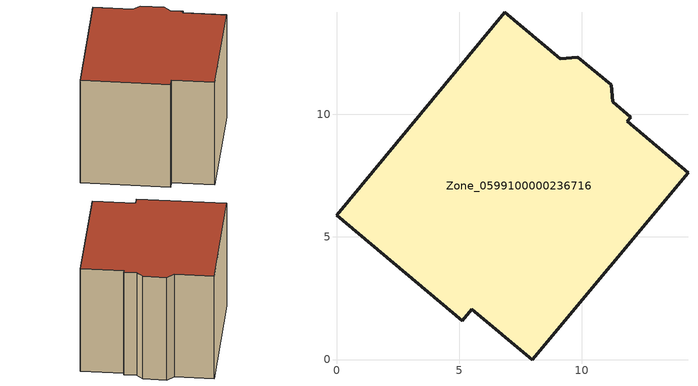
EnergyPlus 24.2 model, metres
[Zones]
Zone_0599100000236716
 floor ground (C_G): 5.14,1.59 0,5.89 6.86,14.16 9.13,12.28 9.84,12.33 11.2,11.2 11.26,10.51 12,9.89 11.87,9.72 14.34,7.61 7.98,0 5.53,2.05 z0
 wall outside (C_F): 11.87,9.72 12,9.89 11.26,10.51 11.2,11.2 9.84,12.33 9.13,12.28 6.86,14.16 0,5.89 5.14,1.59 5.53,2.05 7.98,0 14.34,7.61 11.87,9.72 z0:8.74
 roof outside (C_R): 7.98,0 14.34,7.61 11.87,9.72 12,9.89 11.26,10.51 11.2,11.2 9.84,12.33 9.13,12.28 6.86,14.16 0,5.89 5.14,1.59 5.53,2.05 z8.74
[BUILDING]
Pand.0599100000236716: North Axis=0; Terrain=City; Loads Convergence Tolerance Value=0.04; Temperature Convergence Tolerance Value=0.4; Solar Distribution=FullExterior; Maximum Number of Warmup Days=25; Minimum Number of Warmup Days=1
[Site:Location]
Rotterdam.The.Hague.AP_ZH_NLD Design_Conditions: Latitude=51.96; Longitude=4.45; Time Zone=1; Elevation=-4.5
[SITE:GROUNDTEMPERATURE:BUILDINGSURFACE]
18, 18, 18, 18, 18, 18, 18, 18, 18, 18, 18, 18
[MATERIAL] Thermal Absorptance=0.9; Solar Absorptance=0.7; Visible Absorptance=0.7
Name | Roughness | Thickness | Conductivity | Density | Specific Heat
G.TC.1946 | MediumSmooth | 0.15 | 1 | 540 | 1210
F.TC.1946 | Rough | 0.3 | 0.857143 | 1920 | 840
R.TC.1946 | MediumRough | 0.2 | 0.909091 | 1500 | 1000
[CONSTRUCTION]
C_G: G.TC.1946
C_F: F.TC.1946
C_R: R.TC.1946
[ZONE]
Zone_0599100000236716: Type=1; Multiplier=1; Ceiling Height=Autocalculate; Volume=Autocalculate; Floor Area=autocalculate; Part of Total Floor Area=Yes
[ZONEINFILTRATION:DESIGNFLOWRATE]
Infil_Zone_0599100000236716: Zone or ZoneList or Space or SpaceList=Zone_0599100000236716; Schedule=AlwaysOn; Design Flow Rate Calculation Method=Flow/Area; Flow Rate per Floor Area=0.003; Constant Term Coefficient=1; Temperature Term Coefficient=0; Velocity Term Coefficient=0; Velocity Squared Term Coefficient=0
[HVACTEMPLATE:ZONE:IDEALLOADSAIRSYSTEM]
Zone_0599100000236716: Maximum Heating Supply Air Temperature=50; Minimum Cooling Supply Air Temperature=13; Maximum Heating Supply Air Humidity Ratio=0.0156; Minimum Cooling Supply Air Humidity Ratio=0.0077; Heating Limit=NoLimit; Cooling Limit=NoLimit; Dehumidification Control Type=ConstantSensibleHeatRatio; Cooling Sensible Heat Ratio=0.7; Dehumidification Setpoint=60; Humidification Control Type=None; Humidification Setpoint=30; Outdoor Air Method=None; Outdoor Air Flow Rate per Person=0.00944; Outdoor Air Flow Rate per Zone Floor Area=0; Outdoor Air Flow Rate per Zone=0; Demand Controlled Ventilation Type=None; Outdoor Air Economizer Type=NoEconomizer; Heat Recovery Type=None; Sensible Heat Recovery Effectiveness=0.7; Latent Heat Recovery Effectiveness=0.65
[ZONECONTROL:THERMOSTAT]
ThermostatControl_Zone_0599100000236716: Zone or ZoneList=Zone_0599100000236716; Control Type Schedule=DualSetpointControlType; Control 1=Thermostat_Zone_0599100000236716; Temperature Difference Between Cutout And Setpoint=0
[THERMOSTATSETPOINT:DUALSETPOINT]
Thermostat_Zone_0599100000236716: Heating Setpoint Temperature Schedule=HeatingSetpoint_Zone_0599100000236716; Cooling Setpoint Temperature Schedule=CoolingSetpoint_Zone_0599100000236716
[SCHEDULE:COMPACT]
HeatingSetpoint_Zone_0599100000236716: Through: 12/31, For: AllDays, Until: 24:00, 21
CoolingSetpoint_Zone_0599100000236716: Through: 12/31, For: AllDays, Until: 24:00, 24
DualSetpointControlType: Through: 12/31, For: AllDays, Until: 24:00, 4
AlwaysOn: Through: 12/31, For: AllDays, Until: 24:00, 1
